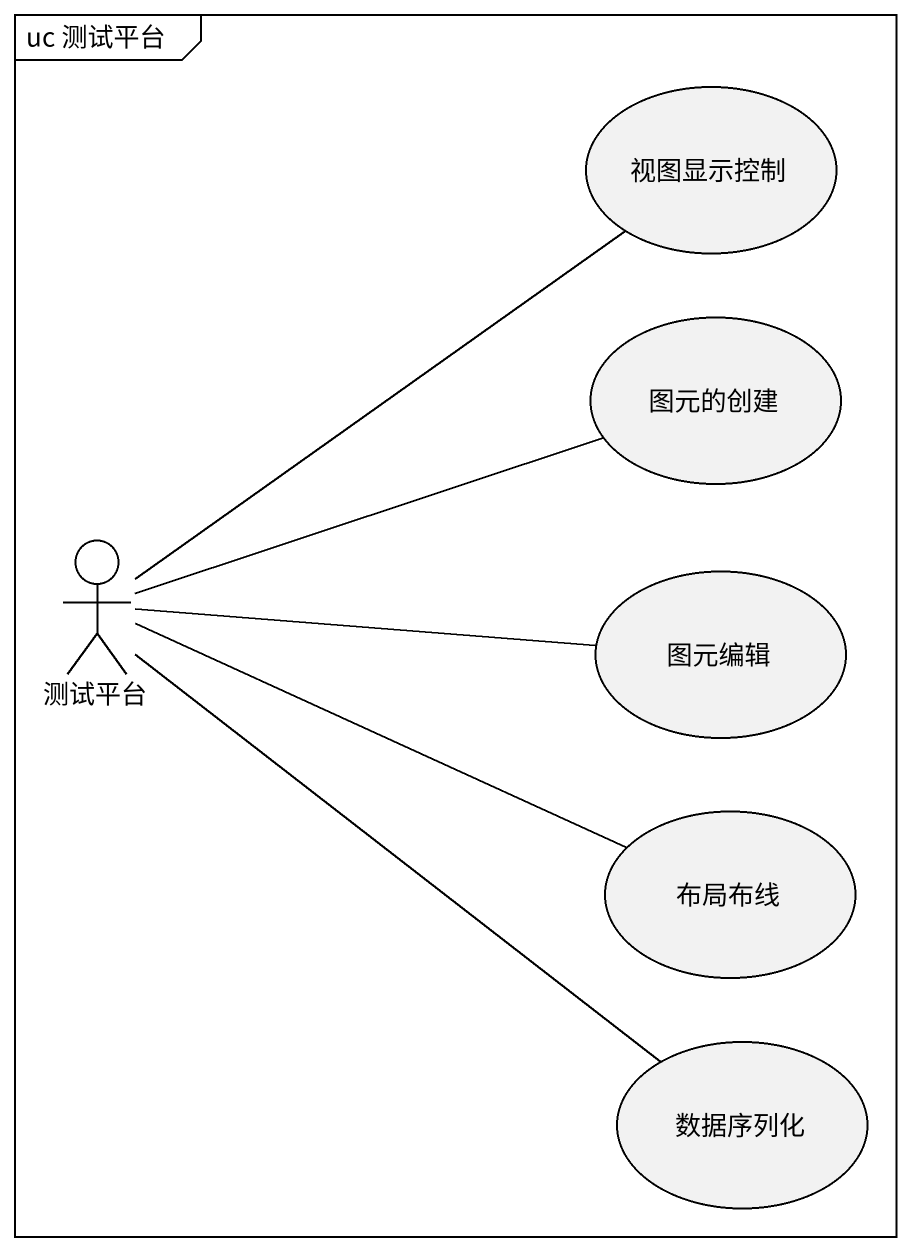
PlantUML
@startuml
mainframe uc 测试平台
usecase 视图显示控制
usecase 图元的创建
actor 测试平台
usecase 图元编辑
usecase 布局布线
usecase 数据序列化
测试平台 -up- 视图显示控制
测试平台 -right- 图元的创建
测试平台 -right- 图元编辑
测试平台 -right- 布局布线
测试平台 -- 数据序列化
@enduml
